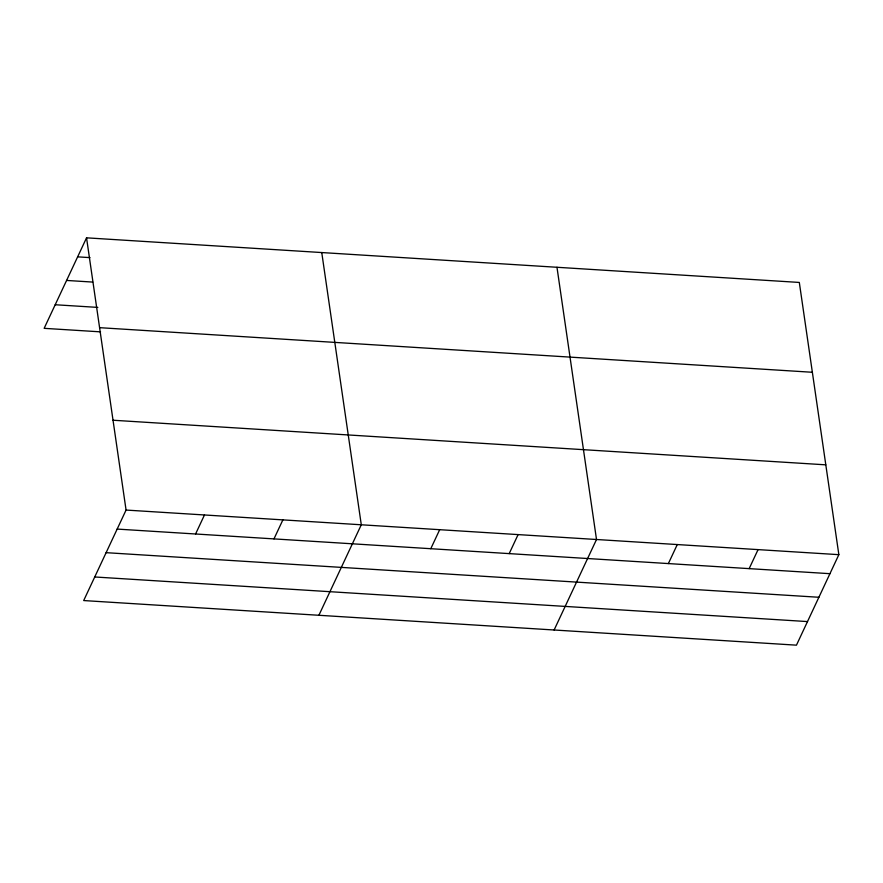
<?xml version="1.0" encoding="UTF-8"?>
<svg xmlns="http://www.w3.org/2000/svg" width="883" height="883" viewBox="0 0 883 883"><rect width="100%" height="100%" fill="white"/><g stroke="black" fill="none" stroke-linecap="round" stroke-linejoin="round"><path stroke-width="1.32" d="M86.545 237.836L126.07 510.065L83.686 600.561L796.455 645.164L838.85 554.667L799.314 282.439L86.545 237.836L44.15 328.333L100.552 331.853M195.573 533.994L204.481 514.966M273.973 538.895L282.88 519.877M318.895 615.274L361.29 524.778L321.754 252.549M430.783 548.707L439.69 529.69M509.193 553.619L518.1 534.601M554.116 629.998L596.511 539.502L556.974 267.273M668.376 563.575L677.283 544.557M749.159 568.63L758.067 549.612M77.638 256.854L90.011 257.626M66.578 280.441L92.715 282.074M55.199 304.745L97.836 307.405M99.591 327.67L812.36 372.273M113.024 420.231L825.804 464.833M126.07 510.065L838.85 554.667M117.163 529.083L829.943 573.685M106.115 552.67L818.894 597.272M94.735 576.974L807.504 621.577"/></g></svg>
